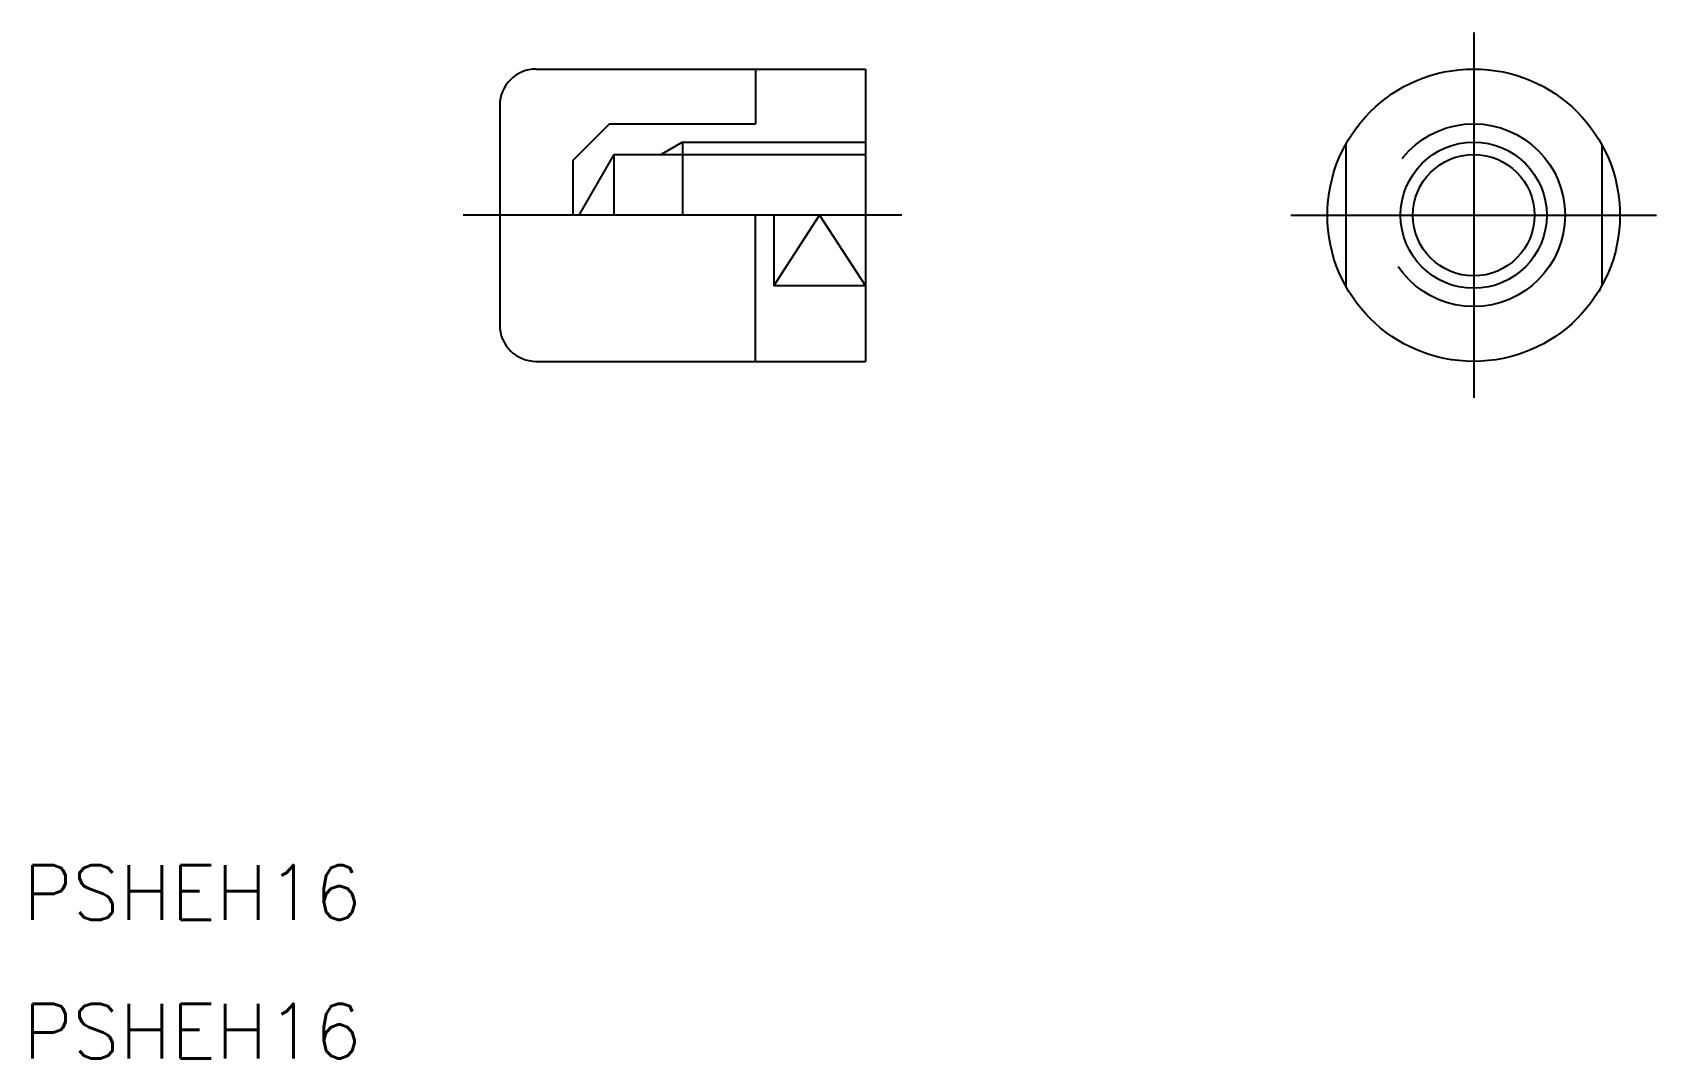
# Model space of a CAD drawing. Extents: x -78.8 to 10, y -46.1 to 10.
import ezdxf

# ---------------------------------------------------------------- set-up
doc = ezdxf.new("R2010")
doc.units = 0
doc.linetypes.add('CENTER', pattern=[50.8, 31.75, -6.35, 6.35, -6.35])
doc.linetypes.add('DASHED', pattern=[19.05, 12.7, -6.35])
doc.layers.get('0').update_dxf_attribs({"linetype": 'CONTINUOUS'})
doc.layers.add('CENTER', color=1, linetype='CENTER')
doc.styles.get("Standard").update_dxf_attribs({"font": 'txt.shx', "height": 3, "bigfont": 'bigfont.shx'})

msp = doc.modelspace()

# ---------------------------------------------------------------- linework, layer by layer
at = {"color": 7, "linetype": 'CONTINUOUS'}
for p, q in [((-51.272, 8), (-33.272, 8)), ((-39.272, 8), (-39.272, 5)), ((-33.272, 8), (-33.272, -8)), ((-53.272, 6), (-53.272, -6)), ((-47.272, 5), (-49.272, 3)), ((-47.272, 5), (-39.272, 5)), ((-43.272, 4), (-43.272, 0)), ((-7, 3.873), (-7, -3.873)), ((7, 3.873), (7, -3.873)), ((-49.272, 3), (-49.272, 0)), ((-47.022, 3.323), (-48.941, 0)), ((-47.022, 3.323), (-33.272, 3.323)), ((-47.022, 3.323), (-47.022, 0)), ((-39.272, -8), (-39.272, 0)), ((-38.272, 0), (-38.272, -3.873)), ((-33.272, -3.873), (-38.272, -3.873)), ((-51.272, -8), (-33.272, -8))]:
    msp.add_line(p, q, dxfattribs=at)
at = {"color": 3, "linetype": 'CONTINUOUS'}
for p, q in [((-43.272, 4), (-44.444, 3.323)), ((-43.272, 4), (-33.272, 4)), ((-38.272, -3.873), (-35.772, 0)), ((-35.772, 0), (-33.272, -3.873))]:
    msp.add_line(p, q, dxfattribs=at)
at = {"color": 7, "linetype": 'CONTINUOUS'}
for radius in [8, 3.324]:
    msp.add_circle((0, 0), radius, dxfattribs=at)
at = {"color": 3, "linetype": 'DASHED'}
msp.add_circle((0, 0), 5, dxfattribs=at)
at = {"color": 3, "linetype": 'CONTINUOUS'}
msp.add_circle((0, 0), 4, dxfattribs=at)
at = {"color": 7, "linetype": 'CONTINUOUS'}
for centre, start, end in [((-51.272, 6), 90, 180), ((-51.272, -6), 180, 270)]:
    msp.add_arc(centre, 2, start, end, dxfattribs=at)
at = {"layer": 'CENTER', "color": 1, "linetype": 'CENTER'}
for p, q in [((0, 10), (0, -10)), ((-31.272, 0), (-55.272, 0)), ((-10, 0), (10, 0))]:
    msp.add_line(p, q, dxfattribs=at)

# ---------------------------------------------------------------- texts
at = {"color": 7, "linetype": 'CONTINUOUS'}
for p in [(-79.339, -38.565), (-79.339, -46.148)]:
    msp.add_text('PSHEH16', height=3, dxfattribs=at).set_placement(p)

doc.saveas('drawing.dxf')
